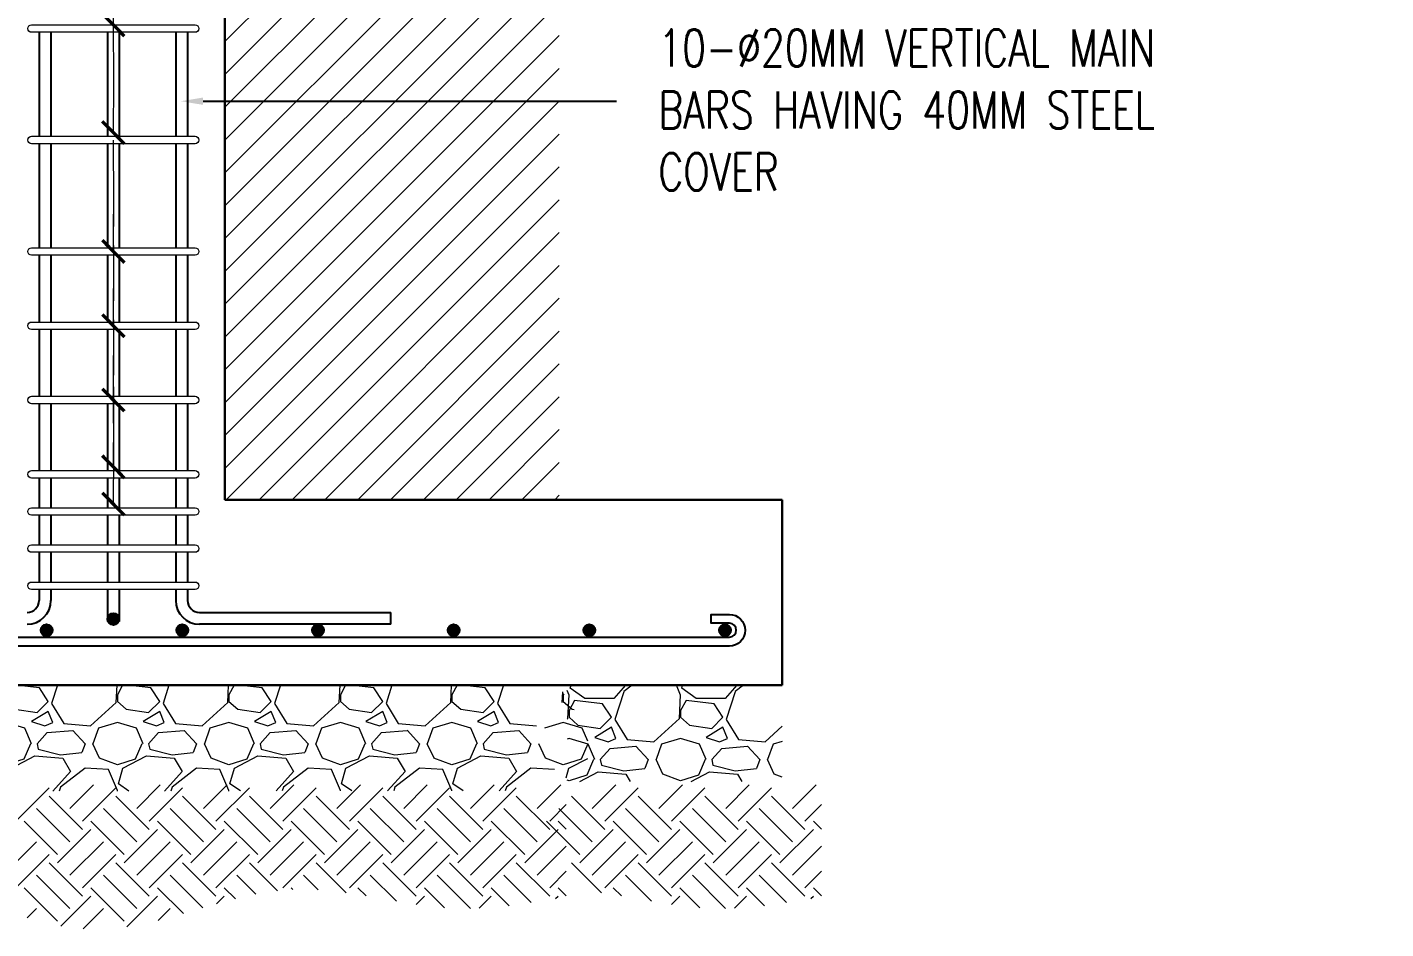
# Model space of a CAD drawing. Header units: millimetres. Extents: x 1634676 to 2610633, y -385676 to -37463.
# Drawn here: x 2100472 to 2102300, y -61127 to -59913 of the extents above; entities that cross this region are included whole.
import ezdxf
from ezdxf import colors
from ezdxf.entities.mleader import LeaderData, LeaderLine
from ezdxf.math import Vec2, Vec3

# ---------------------------------------------------------------- set-up
doc = ezdxf.new("R2010")
doc.units = ezdxf.units.MM
doc.header["$MEASUREMENT"] = 0
doc.linetypes.add('HIDDEN', pattern=[0.375, 0.25, -0.125])
for name, color, linetype, lineweight in [('ST-ANNOT_A', 74, 'Continuous', 20), ('ST-ANNOT_ALeadLines', 250, 'Continuous', 13), ('ST-COL_E', 6, 'Continuous', 30), ('ST-DIM_E', 250, 'Continuous', 13), ('ST-GIRDER_E', 3, 'HIDDEN', 30), ('ST-HATCH_E', 250, 'Continuous', 9), ('ST-STL_E', 5, 'Continuous', 25), ('ST-TIES_E', 14, 'Continuous', 15), ('ST_HATCH_E', 250, 'Continuous', 5)]:
    doc.layers.add(name, color=color, linetype=linetype, lineweight=lineweight)
doc.styles.add('ST_TEXT', font='romans.shx', dxfattribs={"width": 0.75})
doc.styles.get("Standard").update_dxf_attribs({"font": 'GOTHIC.TTF'})
doc.dimstyles.new('ST_D25', dxfattribs={"dimscale": 25, "dimtxt": 2, "dimasz": 1.2, "dimexe": 1.5, "dimexo": 1, "dimgap": 1, "dimtad": 1, "dimdec": 0, "dimzin": 1, "dimdsep": 46, "dimtxsty": 'ST_TEXT', "dimblk": 'OpenIndicator', "dimcen": 1, "dimclrd": 256, "dimclre": 256, "dimclrt": 7, "dimadec": 0, "dimazin": 0, "dimtfac": 1, "dimtdec": 0, "dimtix": 1, "dimtmove": 2, "dimatfit": 3, "dimldrblk": 'OPEN90', "dimfxl": 0.075, "dimlwd": -1, "dimlwe": -1, "dimarcsym": 0})

# ---------------------------------------------------------------- blocks, each defined once
blk = doc.blocks.new('OpenIndicator')
at = {"layer": 'ST-DIM_E'}
h = blk.add_hatch(color=255, dxfattribs=at)
h.paths.add_polyline_path([(0.3500000000000002, 0), (0.3645194722411961, 0, 0.4142135623730951), (2.775557561562891e-16, 0.364519472241196), (2.775557561562891e-16, 0.3500000000000001, -0.4142135623730951)])
h.paths.add_polyline_path([(2.775557561562891e-16, 0.3500000000000001), (2.775557561562891e-16, 0.364519472241196, 0.4142135623730951), (-0.3645194722411955, 0), (-0.3499999999999998, 0, -0.4142135623730953)])
h.paths.add_polyline_path([(1.665334536937735e-16, -0.3499999999999999), (1.665334536937735e-16, -0.3645194722411956, 0.4142135623730951), (0.3645194722411961, 0), (0.3500000000000002, 0, -0.4142135623730949)])
h.paths.add_polyline_path([(-0.3499999999999998, 0), (-0.3645194722411955, 0, 0.4142135623730949), (1.665334536937735e-16, -0.3645194722411956), (1.665334536937735e-16, -0.3499999999999999, -0.4142135623730949)])
at = {"layer": 'ST-DIM_E', "color": 255}
blk.add_line((2.983402616018552e-16, 0.6342797221434002), (1.457489482482074e-16, -0.6342797221434002), dxfattribs=at)
at = {"layer": 'ST-DIM_E', "color": 255, "const_width": 0.01}
blk.add_lwpolyline([(-0.6295341379212689, 0), (0.6295341379212693, 0)], dxfattribs=at)
at = {"layer": 'ST-DIM_E', "color": 255}
for centre, radius in [((3.33066907387547e-16, 1.443384749626027e-16), 0.3645194722411958), ((2.220446049250313e-16, 1.443384749626027e-16), 0.35)]:
    blk.add_circle(centre, radius, dxfattribs=at)

msp = doc.modelspace()

# ---------------------------------------------------------------- hatches: boundary and pattern name
at = {"layer": 'ST-GIRDER_E', "linetype": 'HIDDEN', "ltscale": 2, "true_color": 0xc7c8ca}
h = msp.add_hatch(color=9, dxfattribs=at)
h.dxf.hatch_style = 1
h.paths.add_polyline_path([(2100579.774064545, -60709.80199984874, 1), (2100595.774064545, -60709.80199984874, 1)])
h = msp.add_hatch(color=9, dxfattribs=at)
h.dxf.hatch_style = 1
h.paths.add_polyline_path([(2100489.996286767, -60724.81890836585, 1), (2100505.996286767, -60724.81890836585, 1)])
h = msp.add_hatch(color=9, dxfattribs=at)
h.dxf.hatch_style = 1
h.paths.add_polyline_path([(2100672.551842323, -60724.81890836585, 1), (2100688.551842323, -60724.81890836585, 1)])
h = msp.add_hatch(color=9, dxfattribs=at)
h.dxf.hatch_style = 1
h.paths.add_polyline_path([(2100855.107397878, -60724.81890836585, 1), (2100871.107397878, -60724.81890836585, 1)])
h = msp.add_hatch(color=9, dxfattribs=at)
h.dxf.hatch_style = 1
h.paths.add_polyline_path([(2101037.662953434, -60724.81890836585, 1), (2101053.662953434, -60724.81890836585, 1)])
h = msp.add_hatch(color=9, dxfattribs=at)
h.dxf.hatch_style = 1
h.paths.add_polyline_path([(2101220.218508989, -60724.81890836585, 1), (2101236.218508989, -60724.81890836585, 1)])
h = msp.add_hatch(color=9, dxfattribs=at)
h.dxf.hatch_style = 1
h.paths.add_polyline_path([(2101402.774064545, -60724.81890836585, 1), (2101418.774064545, -60724.81890836585, 1)])
at = {"layer": 'ST-HATCH_E'}
h = msp.add_hatch(dxfattribs=at)
h.set_pattern_fill('GRAVEL', color=256, scale=150, angle=180)
h.set_pattern_definition([(48.012787504, (68284.24749137857, 150171.431846594), (1200.00000000001, 1350), [20.1804, -1997.863207061054]), (4.969740727999996, (68297.74749137857, 150186.431846594), (-1799.999999999996, -150.0000000000051), [34.6302, -3428.388714184499]), (312.510447078, (68332.24749136367, 150189.431846594), (-1500.000000000017, 1649.99999999998), [24.4182, -2417.404889414955]), (87.27368900599998, (68390.74749136367, 150226.9318465978), (-150.000000000004, -3000.000000000003), [31.53569999999975, -3122.033706244331]), (112.833654178, (68392.24749136367, 150258.431846594), (749.999999999998, -1800.000000000004), [30.92324999999985, -3061.405969213226]), (177.273689006, (68380.24749137857, 150286.931846594), (3000.000000000003, -150.0000000000042), [31.5357, -3122.03370624435]), (217.6942404667, (68348.74749136367, 150288.4318465978), (1950, 1499.999999999996), [41.70434999999999, -4128.727282337401]), (252.2553283749, (68315.74749137857, 150262.9318465978), (-1050.000000000005, -3300), [39.3732, -3897.948224522009]), (301.429565615, (68303.74749136367, 150225.431846594), (1200.000000000003, -1949.999999999998), [31.6425, -3132.61096645935]), (355.236358309, (68320.24749136367, 150198.4318465978), (-1649.999999999997, 150.0000000000059), [36.12479999999999, -1770.114386818845]), (42.39743779799998, (68356.24749137857, 150195.4318465978), (1799.999999999995, 1649.999999999996), [46.7172, -4625.006250719234]), (318.814074834, (68242.24749137857, 150228.4318465978), (1050.000000000005, -900), [15.94515, -1578.576721910205]), (351.46923439, (68254.24749137857, 150217.931846594), (-1950, 299.9999999999995), [30.33555, -3003.22671242355]), (45, (68284.24749137857, 150213.4318465978), (3.502244067671177e-14, 149.9999999999899), [21.21315, -190.918884355965]), (23.19859051400003, (68294.74749137857, 150195.4318465978), (-749.9999999999983, -299.9999999999961), [11.4237, -1130.942265879585]), (111.801409486, (68305.24749136367, 150199.931846594), (149.9999999999525, -450.0000000000154), [16.15545, -791.619271070175]), (210.9637565321, (68299.24749137857, 150214.931846594), (-450.000000000008, -299.9999999999969), [26.23935, -848.403434226795]), (341.565051177, (68276.74749136367, 150201.4318465978), (-300.0000000000017, 149.9999999999965), [18.97365, -455.3679990252598]), (196.389540334, (68392.24749136367, 150199.931846594), (-1499.999999999995, -450.0000000000064), [26.58, -2631.42677200041]), (250.3461759419, (68366.74749137857, 150192.4318465978), (600.0000000001833, 1650.00000000051), [22.29915, -2207.61116209785]), (113.1985905139999, (68276.74749136367, 150171.431846594), (299.9999999999955, -749.9999999999986), [22.84725, -1119.518715879585]), (163.610459666, (68267.74749137857, 150192.4318465978), (1499.999999999995, -450.0000000000067), [26.57999999999985, -2631.426772000331]), (159.44395478, (68392.24749136367, 150292.9318465978), (750.0000000000055, -300.0000000000038), [25.632, -1255.968561797625]), (114.775140569, (68368.24749137857, 150301.931846594), (750.0000000000006, -1650), [21.4767, -2126.1964594914]), (246.8014094864, (68275.24749136367, 150321.4318465978), (-299.9999999999973, -749.9999999999955), [22.84725, -1119.518715879585]), (197.3540246363, (68266.24749137857, 150300.4318465978), (1949.999999999996, 599.9999999999942), [25.14465, -2489.313542136]), (249.4439547804, (68348.74749136367, 150321.4318465978), (300.0000000000011, 749.9999999999932), [12.81599999999993, -1268.784561797616]), (281.309932474, (68284.24749137857, 150321.4318465978), (149.9999999999945, -600.0000000000018), [7.6485, -757.20442703892]), (345.963756532, (68285.74749137857, 150313.9318465978), (-449.9999999999938, 150.0000000000003), [30.92325, -587.5425938426552]), (6.009005956999972, (68315.74749137857, 150306.4318465978), (-1500.000000000007, -149.9999999999973), [28.6575, -2837.08847618142]), (123.690067526, (68299.24749137857, 150228.4318465978), (149.999999999998, -299.9999999999979), [21.6333, -519.1993913196001]), (173.1572265869999, (68287.24749137857, 150246.4318465978), (-2550.000000000002, 300.0000000000082), [37.7691, -3739.134393604245]), (240.9453959009, (68249.74749136367, 150250.931846594), (599.9999999999965, 1049.999999999997), [15.4434, -1528.90112114805]), (270, (68242.24749137857, 150237.4318465978), (149.9999999999999, -150), [9, -141]), (300.256437164, (68318.74749136367, 150301.931846594), (-600.0000000000013, 1050.000000000001), [20.8386, -2063.02799841747]), (228.0127875042, (68329.24749137857, 150283.931846594), (-1200, -1349.999999999996), [40.3608, -1977.682807061055]), (180, (68302.24749137857, 150253.931846594), (-150, -150), [39, -111]), (145.3048464690001, (68263.24749136367, 150253.931846594), (-1500.00000000002, 1049.999999999974), [23.7171, -2347.9911451263]), (74.05460409900003, (68243.74749137857, 150267.4318465978), (150.0000000000057, 600.0000000000007), [21.8403, -1070.176183392075]), (27.64597536400002, (68249.74749136367, 150288.4318465978), (2849.999999999993, 1500.000000000007), [35.55975000000001, -3520.42112733891]), (355.42607874, (68281.24749137857, 150304.931846594), (1949.999999999993, -150.0000000000004), [37.61985, -3724.361011195335])])
edge = h.paths.add_edge_path()
edge.add_spline(control_points=[(2101186.585291091, -60933.09648745361), (2101187.263458256, -60924.16694017354), (2101243.835866351, -60918.71846118424), (2101218.855247844, -60844.05270233232), (2101202.420858268, -60823.69767908979), (2101187.774064545, -60798.81890836585)], knot_values=[0.003908863949199546, 0.003908863949199546, 0.003908863949199546, 0.003908863949199546, 0.03072613279724229, 0.09957631433818252, 0.1387455386454375, 0.1387455386454375, 0.1387455386454375, 0.1387455386454375], degree=3, periodic=0)
edge.add_line((2101187.774064545, -60798.81890836585), (2099987.774064544, -60798.81890836766))
edge.add_spline(control_points=[(2099987.774064545, -60798.81890836958), (2099985.312957842, -60812.16595491249), (2099989.176921327, -60846.50775583688), (2099917.269428466, -60894.03720601503), (2099987.804637972, -60917.3900277451), (2099986.28468864, -60937.00117373694)], knot_values=[0, 0, 0, 0, 0.04044106263720304, 0.1024602291277422, 0.1613566514126297, 0.1613566514126297, 0.1613566514126297, 0.1613566514126297], degree=3, periodic=0)
edge.add_line((2099986.521583904, -60933.78392460052), (2099986.628150619, -60941.69366312778))
edge.add_line((2099986.628150631, -60941.69366312999), (2101186.585291093, -60940.99502226769))
h = msp.add_hatch(dxfattribs=at)
h.set_pattern_fill('GRAVEL', color=256, scale=150, angle=180)
h.set_pattern_definition([(48.012787504, (-108, -150), (1200.00000000001, 1350), [20.1804, -1997.863207061055]), (4.969740727999996, (-94.50000000000001, -135), (-1799.999999999996, -150.000000000005), [34.63019999999999, -3428.388714184499]), (312.510447078, (-60.00000000000001, -132), (-1500.000000000017, 1649.99999999998), [24.4182, -2417.404889414955]), (87.27368900599998, (-1.500000000000012, -94.5), (-150.000000000004, -3000.000000000003), [31.5357, -3122.03370624435]), (112.833654178, (-7.715274834628325e-15, -63), (749.9999999999981, -1800.000000000004), [30.92325, -3061.405969213245]), (177.273689006, (-12, -34.5), (3000.000000000003, -150.0000000000042), [31.5357, -3122.03370624435]), (217.6942404667, (-43.50000000000001, -32.99999999999999), (1950, 1499.999999999996), [41.70435, -4128.727282337401]), (252.2553283749, (-76.50000000000001, -58.49999999999999), (-1050.000000000005, -3300), [39.3732, -3897.948224522009]), (301.429565615, (-88.50000000000001, -95.99999999999999), (1200.000000000003, -1949.999999999998), [31.6425, -3132.61096645935]), (355.236358309, (-72.00000000000001, -123), (-1649.999999999997, 150.0000000000059), [36.1248, -1770.114386818845]), (42.39743779799998, (-36.00000000000001, -126), (1799.999999999995, 1649.999999999995), [46.7172, -4625.006250719235]), (318.814074834, (-150, -92.99999999999999), (1050.000000000005, -900.0000000000001), [15.94515, -1578.576721910205]), (351.46923439, (-138, -103.5), (-1950, 299.9999999999995), [30.33555, -3003.22671242355]), (45, (-108, -108), (3.502304735658641e-14, 149.9999999999899), [21.21315, -190.918884355965]), (23.19859051400003, (-97.50000000000001, -126), (-749.9999999999984, -299.9999999999962), [11.4237, -1130.942265879585]), (111.801409486, (-87.00000000000001, -121.5), (149.9999999999525, -450.0000000000154), [16.15545, -791.619271070175]), (210.9637565321, (-93.00000000000001, -106.5), (-450.0000000000081, -299.9999999999969), [26.23935, -848.4034342267948]), (341.565051177, (-115.5, -120), (-300.0000000000017, 149.9999999999965), [18.97365, -455.36799902526]), (196.389540334, (-1.487945860964034e-14, -121.5), (-1499.999999999995, -450.0000000000064), [26.58, -2631.42677200041]), (250.3461759419, (-25.50000000000002, -129), (600.0000000001833, 1650.00000000051), [22.29915, -2207.61116209785]), (113.1985905139999, (-115.5, -150), (299.9999999999955, -749.9999999999986), [22.84725, -1119.518715879585]), (163.610459666, (-124.5, -129), (1499.999999999995, -450.0000000000067), [26.57999999999999, -2631.42677200035]), (159.44395478, (-3.490243377569956e-15, -28.5), (750.0000000000055, -300.0000000000038), [25.632, -1255.968561797625]), (114.775140569, (-24, -19.5), (750.0000000000006, -1650), [21.4767, -2126.1964594914]), (246.8014094864, (-117, 1.432836755002403e-14), (-299.9999999999973, -749.9999999999955), [22.84725, -1119.518715879585]), (197.3540246363, (-126, -20.99999999999999), (1949.999999999997, 599.9999999999942), [25.14465, -2489.313542136]), (249.4439547804, (-43.5, 5.327213576290987e-15), (300.0000000000012, 749.9999999999932), [12.816, -1268.784561797625]), (281.309932474, (-108, 1.322618543079141e-14), (149.9999999999945, -600.0000000000018), [7.6485, -757.20442703892]), (345.963756532, (-106.5, -7.499999999999987), (-449.9999999999938, 150.0000000000003), [30.92325, -587.542593842655]), (6.00900595699997, (-76.5, -14.99999999999999), (-1500.000000000007, -149.9999999999973), [28.6575, -2837.08847618142]), (123.690067526, (-93.00000000000001, -92.99999999999999), (149.9999999999981, -299.9999999999978), [21.6333, -519.1993913196001]), (173.1572265869999, (-105, -74.99999999999999), (-2550.000000000002, 300.0000000000082), [37.7691, -3739.134393604245]), (240.9453959009, (-142.5, -70.49999999999999), (599.9999999999965, 1049.999999999997), [15.4434, -1528.90112114805]), (270, (-150, -84), (149.9999999999999, -150), [9, -141]), (300.256437164, (-73.5, -19.49999999999999), (-600.0000000000013, 1050.000000000001), [20.8386, -2063.02799841747]), (228.0127875042, (-63.00000000000001, -37.49999999999999), (-1200, -1349.999999999996), [40.3608, -1977.682807061055]), (180, (-90.00000000000001, -67.49999999999999), (-150, -150), [39, -111]), (145.3048464690001, (-129, -67.49999999999999), (-1500.00000000002, 1049.999999999974), [23.7171, -2347.9911451263]), (74.05460409900003, (-148.5, -53.99999999999998), (150.0000000000057, 600.0000000000007), [21.8403, -1070.176183392075]), (27.64597536400002, (-142.5, -32.99999999999999), (2849.999999999993, 1500.000000000007), [35.55975, -3520.42112733891]), (355.42607874, (-111, -16.49999999999999), (1949.999999999993, -150.0000000000004), [37.61985, -3724.361011195335])])
h.paths.add_polyline_path([(2101198.447742114, -60798.81890836958), (2101487.774064545, -60798.81890836958), (2101487.774064545, -60928.36241855025), (2101198.447742114, -60928.36241855025)])
at = {"layer": 'ST_HATCH_E'}
h = msp.add_hatch(dxfattribs=at)
h.set_pattern_fill('ANSI31', color=256, scale=250, style=0)
h.set_pattern_definition([(45, (877894.674075728, 270561.303669863), (-22.09708691207961, 22.09708691207961), [])])
edge = h.paths.add_edge_path()
edge.add_line((2102299.912869107, -59279.47700333438), (2101265.448994163, -59279.47700333438))
edge.add_line((2101265.448994163, -59279.47700333438), (2101265.448994163, -59158.97760426946))
edge.add_line((2101265.448994163, -59158.97760426946), (2100737.774064545, -59158.97760426946))
edge.add_line((2100737.774064545, -59158.97760426946), (2100737.774064545, -59498.81890836958))
edge.add_line((2100737.774064545, -59498.81890836958), (2101187.774064546, -59498.81890836958))
edge.add_spline(control_points=[(2101187.774064545, -59498.81890836987), (2101212.906888211, -59492.76656683558), (2101250.975198158, -59457.21035479353), (2101335.471056813, -59511.3402070197), (2101409.171668689, -59485.78748544364), (2101490.803889045, -59487.98313601501), (2101534.502269167, -59535.52634202945), (2101594.278106996, -59501.83202392771), (2101669.470729901, -59511.04064887494), (2101659.169899289, -59457.55514685297), (2101752.735891054, -59484.90169311094), (2101817.395688118, -59504.54180428793), (2101912.766897833, -59488.4868543247), (2101987.240731363, -59515.60764081636), (2102021.470115759, -59451.30625944934), (2102066.314964407, -59487.97815185296), (2102097.449198463, -59487.22956228512), (2102111.198059395, -59486.40525076684), (2102130.120357346, -59492.43425169564), (2102145.101266833, -59467.76512698212), (2102183.833367081, -59469.05593179021), (2102203.536997034, -59510.87049616862), (2102245.5079623, -59483.67078872712), (2102271.311736419, -59481.24530510441), (2102282.705395929, -59481.80233971134)], knot_values=[1136.091364626302, 1136.091364626302, 1136.091364626302, 1136.091364626302, 1214.408620471327, 1259.063306950544, 1408.518627246422, 1427.840525596296, 1502.527181338557, 1560.527810132752, 1631.394195242508, 1645.434196662856, 1694.320819457294, 1814.426154161562, 1908.009975845218, 1975.763648985644, 2010.318082004943, 2084.297017287531, 2091.281893104849, 2103.852667462149, 2126.804752232168, 2139.779227949254, 2182.388458950137, 2211.01870451453, 2255.71215242042, 2293.824636645049, 2293.824636645049, 2293.824636645049, 2293.824636645049], weights=[1, 1, 1, 1, 1, 1, 1, 1, 1, 1, 1, 1, 1, 1, 1, 1, 1, 1, 1, 1, 1, 1, 1, 1, 1], degree=3, periodic=0)
edge.add_line((2101496.296997528, -59498.81890836993), (2101657.674446214, -59498.81890836993))
edge.add_spline(control_points=[(2101187.774064545, -59498.81890836987), (2101212.906888211, -59492.76656683558), (2101250.975198158, -59457.21035479353), (2101335.471056813, -59511.3402070197), (2101409.171668689, -59485.78748544364), (2101490.803889045, -59487.98313601501), (2101534.502269167, -59535.52634202945), (2101594.278106996, -59501.83202392771), (2101669.470729901, -59511.04064887494), (2101659.169899289, -59457.55514685297), (2101752.735891054, -59484.90169311094), (2101817.395688118, -59504.54180428793), (2101912.766897833, -59488.4868543247), (2101987.240731363, -59515.60764081636), (2102021.470115759, -59451.30625944934), (2102066.314964407, -59487.97815185296), (2102097.449198463, -59487.22956228512), (2102111.198059395, -59486.40525076684), (2102130.120357346, -59492.43425169564), (2102145.101266833, -59467.76512698212), (2102183.833367081, -59469.05593179021), (2102203.536997034, -59510.87049616862), (2102245.5079623, -59483.67078872712), (2102271.311736419, -59481.24530510441), (2102282.705395929, -59481.80233971134)], knot_values=[1136.091364626302, 1136.091364626302, 1136.091364626302, 1136.091364626302, 1214.408620471327, 1259.063306950544, 1408.518627246422, 1427.840525596296, 1502.527181338557, 1560.527810132752, 1631.394195242508, 1645.434196662856, 1694.320819457294, 1814.426154161562, 1908.009975845218, 1975.763648985644, 2010.318082004943, 2084.297017287531, 2091.281893104849, 2103.852667462149, 2126.804752232168, 2139.779227949254, 2182.388458950137, 2211.01870451453, 2255.71215242042, 2293.824636645049, 2293.824636645049, 2293.824636645049, 2293.824636645049], weights=[1, 1, 1, 1, 1, 1, 1, 1, 1, 1, 1, 1, 1, 1, 1, 1, 1, 1, 1, 1, 1, 1, 1, 1, 1], degree=3, periodic=0)
edge.add_line((2101930.510169758, -59498.81890836993), (2101989.531340409, -59498.81890836993))
edge.add_spline(control_points=[(2101187.774064545, -59498.81890836987), (2101212.906888211, -59492.76656683558), (2101250.975198158, -59457.21035479353), (2101335.471056813, -59511.3402070197), (2101409.171668689, -59485.78748544364), (2101490.803889045, -59487.98313601501), (2101534.502269167, -59535.52634202945), (2101594.278106996, -59501.83202392771), (2101669.470729901, -59511.04064887494), (2101659.169899289, -59457.55514685297), (2101752.735891054, -59484.90169311094), (2101817.395688118, -59504.54180428793), (2101912.766897833, -59488.4868543247), (2101987.240731363, -59515.60764081636), (2102021.470115759, -59451.30625944934), (2102066.314964407, -59487.97815185296), (2102097.449198463, -59487.22956228512), (2102111.198059395, -59486.40525076684), (2102130.120357346, -59492.43425169564), (2102145.101266833, -59467.76512698212), (2102183.833367081, -59469.05593179021), (2102203.536997034, -59510.87049616862), (2102245.5079623, -59483.67078872712), (2102271.311736419, -59481.24530510441), (2102282.705395929, -59481.80233971134)], knot_values=[1136.091364626302, 1136.091364626302, 1136.091364626302, 1136.091364626302, 1214.408620471327, 1259.063306950544, 1408.518627246422, 1427.840525596296, 1502.527181338557, 1560.527810132752, 1631.394195242508, 1645.434196662856, 1694.320819457294, 1814.426154161562, 1908.009975845218, 1975.763648985644, 2010.318082004943, 2084.297017287531, 2091.281893104849, 2103.852667462149, 2126.804752232168, 2139.779227949254, 2182.388458950137, 2211.01870451453, 2255.71215242042, 2293.824636645049, 2293.824636645049, 2293.824636645049, 2293.824636645049], weights=[1, 1, 1, 1, 1, 1, 1, 1, 1, 1, 1, 1, 1, 1, 1, 1, 1, 1, 1, 1, 1, 1, 1, 1, 1], degree=3, periodic=0)
edge.add_line((2102205.206468047, -59498.81890836993), (2102299.912869107, -59498.81890836993))
edge.add_line((2102299.912869107, -59498.81890836993), (2102299.912869107, -59279.47700333438))
h.paths.add_polyline_path([(2101187.774064545, -59498.81890836958), (2100737.774064545, -59498.81890836958), (2100737.774064545, -60012.69647496421), (2101044.880015422, -60012.69647496421), (2101187.774064545, -60012.69647496421)])
h.paths.add_polyline_path([(2101265.448994163, -59001.97648890869), (2100737.774064545, -59001.97648890869), (2100737.774064545, -59158.97760426946), (2101265.448994163, -59158.97760426946)])
h.paths.add_polyline_path([(2101187.774064545, -60012.69647496421), (2101044.880015422, -60012.69647496421), (2100737.774064545, -60012.69647496421), (2100737.774064545, -60549.12922093499), (2101187.774064545, -60549.12922093499)])
h.paths.add_polyline_path([(2101320.844044766, -59291.97700333432), (2102272.629759052, -59291.97700333432), (2102272.629759052, -59050.3103366677), (2101320.844044766, -59050.3103366677)], flags=9)

# ---------------------------------------------------------------- linework, layer by layer
at = {"layer": 'ST-COL_E'}
for p, q in [((2100737.774064545, -60549.12922093499), (2100737.774064545, -58426.27966725657)), ((2100737.774064545, -60549.12922093499), (2101487.774064545, -60549.12922093498)), ((2101487.774064545, -60798.81890836585), (2101487.774064545, -60549.12922093499)), ((2099687.774064545, -60798.81890836958), (2101487.774064545, -60798.81890836493))]:
    msp.add_line(p, q, dxfattribs=at)
at = {"layer": 'ST-HATCH_E', "ltscale": 100}
for p, q in [((2100456.48035932, -60981.66814301762), (2100501.381639931, -60936.76686241332)), ((2100546.282920528, -60992.89346317056), (2100501.381639931, -60947.99218256254)), ((2100529.444940317, -60964.83016279194), (2100561.1804864, -60933.09461670223)), ((2100546.282920528, -60981.66814301762), (2100591.18420114, -60936.76686241332)), ((2100636.085481752, -60992.89346317056), (2100591.18420114, -60947.99218256254)), ((2100619.247501526, -60964.83016279194), (2100650.983047608, -60933.09461670223)), ((2100636.085481752, -60981.66814301762), (2100680.986762349, -60936.76686241332)), ((2100725.88804296, -60992.89346317056), (2100680.986762349, -60947.99218256254)), ((2100709.050062735, -60964.83016279194), (2100740.785608817, -60933.09461670223)), ((2100725.88804296, -60981.66814301762), (2100770.789323557, -60936.76686241332)), ((2100815.690604169, -60992.89346317056), (2100770.789323557, -60947.99218256254)), ((2100798.852623943, -60964.83016279194), (2100830.58817004, -60933.09461670223)), ((2100815.690604169, -60981.66814301762), (2100860.591884766, -60936.76686241332)), ((2100905.493165378, -60992.89346317056), (2100860.591884766, -60947.99218256254)), ((2100888.655185152, -60964.83016279194), (2100920.390731249, -60933.09461670223)), ((2100905.493165378, -60981.66814301762), (2100950.394445989, -60936.76686241332)), ((2100995.295726586, -60992.89346317056), (2100950.394445989, -60947.99218256254)), ((2100978.457746375, -60964.83016279194), (2101010.193292458, -60933.09461670223)), ((2100995.295726586, -60981.66814301762), (2101040.197007198, -60936.76686241332)), ((2101085.098287795, -60992.89346317056), (2101040.197007198, -60947.99218256254)), ((2101068.260307584, -60964.83016279194), (2101099.995853666, -60933.09461670223)), ((2101085.098287795, -60981.66814301762), (2101129.999568406, -60936.76686241332)), ((2101174.900849018, -60992.89346317056), (2101129.999568406, -60947.99218256254)), ((2101158.062868793, -60964.83016279194), (2101189.798414875, -60933.09461670223)), ((2101248.993165378, -60992.89346317056), (2101204.091884766, -60947.99218256254)), ((2101232.155185152, -60964.83016279194), (2101263.890731249, -60933.09461670223)), ((2101248.993165378, -60981.66814301762), (2101293.894445989, -60936.76686241332)), ((2101338.795726586, -60992.89346317056), (2101293.894445989, -60947.99218256254)), ((2101321.957746375, -60964.83016279194), (2101353.693292458, -60933.09461670223)), ((2101338.795726586, -60981.66814301762), (2101383.697007198, -60936.76686241332)), ((2101428.598287795, -60992.89346317056), (2101383.697007198, -60947.99218256254)), ((2101411.760307584, -60964.83016279194), (2101443.495853666, -60933.09461670223)), ((2101428.598287795, -60981.66814301762), (2101473.499568406, -60936.76686241332)), ((2101518.400849018, -60992.89346317056), (2101473.499568406, -60947.99218256254)), ((2101501.562868793, -60964.83016279194), (2101533.298414875, -60933.09461670223)), ((2100529.444940317, -61009.73144339625), (2100484.543659706, -60964.83016279194)), ((2100619.247501526, -61009.73144339625), (2100574.346220914, -60964.83016279194)), ((2100709.050062735, -61009.73144339625), (2100664.148782138, -60964.83016279194)), ((2100798.852623943, -61009.73144339625), (2100753.951343346, -60964.83016279194)), ((2100888.655185152, -61009.73144339625), (2100843.753904555, -60964.83016279194)), ((2100978.457746375, -61009.73144339625), (2100933.556465764, -60964.83016279194)), ((2101068.260307584, -61009.73144339625), (2101023.359026972, -60964.83016279194)), ((2101158.062868793, -61009.73144339625), (2101113.161588181, -60964.83016279194)), ((2101174.900849018, -60981.66814301762), (2101197.030159701, -60959.53883232403)), ((2101232.155185152, -61009.73144339625), (2101187.253904555, -60964.83016279194)), ((2101321.957746375, -61009.73144339625), (2101277.056465764, -60964.83016279194)), ((2101411.760307584, -61009.73144339625), (2101366.859026972, -60964.83016279194)), ((2101501.562868793, -61009.73144339625), (2101456.661588181, -60964.83016279194)), ((2101518.400849018, -60981.66814301762), (2101540.530159701, -60959.53883232403)), ((2100512.606960077, -61026.56942362193), (2100467.70567948, -60981.66814301762)), ((2100602.409521285, -61026.56942362193), (2100557.508240689, -60981.66814301762)), ((2100692.212082509, -61026.56942362193), (2100647.310801897, -60981.66814301762)), ((2100782.014643718, -61026.56942362193), (2100737.113363106, -60981.66814301762)), ((2100871.817204926, -61026.56942362193), (2100826.915924314, -60981.66814301762)), ((2100961.619766135, -61026.56942362193), (2100916.718485523, -60981.66814301762)), ((2101051.422327343, -61026.56942362193), (2101006.521046747, -60981.66814301762)), ((2101141.224888552, -61026.56942362193), (2101096.323607955, -60981.66814301762)), ((2101215.317204926, -61026.56942362193), (2101170.415924314, -60981.66814301762)), ((2101197.030159701, -60992.57213355828), (2101186.126169164, -60981.66814301762)), ((2101305.119766135, -61026.56942362193), (2101260.218485523, -60981.66814301762)), ((2101394.922327343, -61026.56942362193), (2101350.021046747, -60981.66814301762)), ((2101484.724888552, -61026.56942362193), (2101439.823607955, -60981.66814301762)), ((2101540.530159701, -60992.57213355828), (2101529.626169164, -60981.66814301762)), ((2100512.606960077, -61037.79474377487), (2100557.508240689, -60992.89346317056)), ((2100602.409521285, -61037.79474377487), (2100647.310801897, -60992.89346317056)), ((2100692.212082509, -61037.79474377487), (2100737.113363106, -60992.89346317056)), ((2100782.014643718, -61037.79474377487), (2100826.915924314, -60992.89346317056)), ((2100871.817204926, -61037.79474377487), (2100916.718485523, -60992.89346317056)), ((2100961.619766135, -61037.79474377487), (2101006.521046747, -60992.89346317056)), ((2101051.422327343, -61037.79474377487), (2101096.323607955, -60992.89346317056)), ((2101141.224888552, -61037.79474377487), (2101186.126169164, -60992.89346317056)), ((2101215.317204926, -61037.79474377487), (2101260.218485523, -60992.89346317056)), ((2101305.119766135, -61037.79474377487), (2101350.021046747, -60992.89346317056)), ((2101394.922327343, -61037.79474377487), (2101439.823607955, -60992.89346317056)), ((2101484.724888552, -61037.79474377487), (2101529.626169164, -60992.89346317056)), ((2100439.642379109, -61054.63272399682), (2100484.543659706, -61009.73144339625)), ((2100529.444940317, -61054.63272399682), (2100574.346220914, -61009.73144339625)), ((2100619.247501526, -61054.63272399682), (2100664.148782138, -61009.73144339625)), ((2100709.050062735, -61054.63272399682), (2100753.951343346, -61009.73144339625)), ((2100798.852623943, -61054.63272399682), (2100843.753904555, -61009.73144339625)), ((2100888.655185152, -61054.63272399682), (2100933.556465764, -61009.73144339625)), ((2100978.457746375, -61054.63272399682), (2101023.359026972, -61009.73144339625)), ((2101068.260307584, -61054.63272399682), (2101113.161588181, -61009.73144339625)), ((2101158.062868793, -61054.63272399682), (2101197.030159701, -61015.66543308127)), ((2101232.155185152, -61054.63272399682), (2101277.056465764, -61009.73144339625)), ((2101321.957746375, -61054.63272399682), (2101366.859026972, -61009.73144339625)), ((2101411.760307584, -61054.63272399682), (2101456.661588181, -61009.73144339625)), ((2101501.562868793, -61054.63272399682), (2101540.530159701, -61015.66543308127)), ((2100456.48035932, -61071.47070422623), (2100501.381639931, -61026.56942362193)), ((2100546.282920528, -61082.69602437544), (2100501.381639931, -61037.79474377487)), ((2100546.282920528, -61071.47070422623), (2100591.18420114, -61026.56942362193)), ((2100636.085481752, -61082.69602437544), (2100591.18420114, -61037.79474377487)), ((2100636.085481752, -61071.47070422623), (2100680.986762349, -61026.56942362193)), ((2100725.88804296, -61082.69602437544), (2100680.986762349, -61037.79474377487)), ((2100725.88804296, -61071.47070422623), (2100770.789323557, -61026.56942362193)), ((2100808.45204163, -61075.45746183995), (2100770.789323557, -61037.79474377487)), ((2100815.690604169, -61071.47070422623), (2100860.591884766, -61026.56942362193)), ((2100901.188709859, -61078.39156885672), (2100860.591884766, -61037.79474377487)), ((2100905.493165378, -61071.47070422623), (2100950.394445989, -61026.56942362193)), ((2100995.295726586, -61082.69602437544), (2100950.394445989, -61037.79474377487)), ((2100995.295726586, -61071.47070422623), (2101040.197007198, -61026.56942362193)), ((2101085.098287795, -61082.69602437544), (2101040.197007198, -61037.79474377487)), ((2101085.098287795, -61071.47070422623), (2101129.999568406, -61026.56942362193)), ((2101174.900849018, -61082.69602437544), (2101129.999568406, -61037.79474377487)), ((2101244.688709859, -61078.39156885672), (2101204.091884766, -61037.79474377487)), ((2101248.993165378, -61071.47070422623), (2101293.894445989, -61026.56942362193)), ((2101338.795726586, -61082.69602437544), (2101293.894445989, -61037.79474377487)), ((2101338.795726586, -61071.47070422623), (2101383.697007198, -61026.56942362193)), ((2101428.598287795, -61082.69602437544), (2101383.697007198, -61037.79474377487)), ((2101428.598287795, -61071.47070422623), (2101473.499568406, -61026.56942362193)), ((2101518.400849018, -61082.69602437544), (2101473.499568406, -61037.79474377487)), ((2100529.444940317, -61099.53400460485), (2100484.543659706, -61054.63272399682)), ((2100619.247501526, -61099.53400460485), (2100574.346220914, -61054.63272399682)), ((2100708.082726527, -61098.5666684084), (2100664.148782138, -61054.63272399682)), ((2100779.382006321, -61080.06338698644), (2100753.951343346, -61054.63272399682)), ((2100863.501481522, -61074.38030097116), (2100843.753904555, -61054.63272399682)), ((2100968.564134721, -61089.64039295394), (2100933.556465764, -61054.63272399682)), ((2101068.134702403, -61099.40839943517), (2101023.359026972, -61054.63272399682)), ((2101150.052000541, -61091.52313637215), (2101113.161588181, -61054.63272399682)), ((2101174.900849018, -61071.47070422623), (2101197.030159701, -61049.34139353264)), ((2101312.064134721, -61089.64039295394), (2101277.056465764, -61054.63272399682)), ((2101411.634702403, -61099.40839943517), (2101366.859026972, -61054.63272399682)), ((2101493.552000541, -61091.52313637215), (2101456.661588181, -61054.63272399682)), ((2101518.400849018, -61071.47070422623), (2101540.530159701, -61049.34139353264)), ((2100512.606960077, -61116.37198483053), (2100467.70567948, -61071.47070422623)), ((2100602.409521285, -61116.37198483053), (2100557.508240689, -61071.47070422623)), ((2100682.058921102, -61106.21882342402), (2100647.310801897, -61071.47070422623)), ((2100751.958911438, -61086.31625255052), (2100737.113363106, -61071.47070422623)), ((2100829.285533834, -61073.84031373489), (2100826.915924314, -61071.47070422623)), ((2100927.796767417, -61082.54898610938), (2100916.718485523, -61071.47070422623)), ((2101033.390049357, -61098.33970684413), (2101006.521046747, -61071.47070422623)), ((2101120.4857581, -61095.63285437081), (2101096.323607955, -61071.47070422623)), ((2101197.030159701, -61082.37469477061), (2101186.126169164, -61071.47070422623)), ((2101271.296767417, -61082.54898610938), (2101260.218485523, -61071.47070422623)), ((2101376.890049357, -61098.33970684413), (2101350.021046747, -61071.47070422623)), ((2101463.9857581, -61095.63285437081), (2101439.823607955, -61071.47070422623)), ((2101540.530159701, -61082.37469477061), (2101529.626169164, -61071.47070422623)), ((2100517.188934091, -61123.01533098001), (2100557.508240689, -61082.69602437544)), ((2100605.753380615, -61124.25344566483), (2100647.310801897, -61082.69602437544)), ((2100726.630573932, -61093.17881355289), (2100737.113363106, -61082.69602437544)), ((2100995.277046699, -61093.94002442289), (2101006.521046747, -61082.69602437544)), ((2101079.96479303, -61099.05483928922), (2101096.323607955, -61082.69602437544)), ((2101182.753114093, -61086.06907945353), (2101186.126169164, -61082.69602437544)), ((2101338.777046699, -61093.94002442289), (2101350.021046747, -61082.69602437544)), ((2101423.46479303, -61099.05483928922), (2101439.823607955, -61082.69602437544)), ((2101526.253114093, -61086.06907945353), (2101529.626169164, -61082.69602437544)), ((2100471.892740507, -61112.18492381129), (2100484.543659706, -61099.53400460485)), ((2100547.076631416, -61126.80359410349), (2100574.346220914, -61099.53400460485)), ((2100648.184234951, -61115.49855178822), (2100664.148782138, -61099.53400460485))]:
    msp.add_line(p, q, dxfattribs=at)
at = {"layer": 'ST-STL_E'}
for p, q in [((2100487.774064545, -59919.9446696252), (2100487.774064545, -60059.9446696252)), ((2100503.774064545, -59919.9446696252), (2100503.774064545, -60059.9446696252)), ((2100579.774064545, -59919.9446696252), (2100579.774064545, -60059.9446696252)), ((2100595.774064545, -59919.9446696252), (2100595.774064545, -60059.9446696252)), ((2100671.774064545, -59919.9446696252), (2100671.774064545, -60059.9446696252)), ((2100687.774064545, -59919.9446696252), (2100687.774064545, -60059.9446696252)), ((2100487.774064545, -60069.9446696252), (2100487.774064545, -60209.94466962892)), ((2100503.774064545, -60069.9446696252), (2100503.774064545, -60209.94466962892)), ((2100579.774064545, -60069.9446696252), (2100579.774064545, -60209.94466962892)), ((2100595.774064545, -60069.9446696252), (2100595.774064545, -60209.94466962892)), ((2100671.774064545, -60069.9446696252), (2100671.774064545, -60209.94466962892)), ((2100687.774064545, -60069.9446696252), (2100687.774064545, -60209.94466962892)), ((2100487.774064545, -60219.9446696252), (2100487.774064545, -60309.9446696252)), ((2100503.774064545, -60219.9446696252), (2100503.774064545, -60309.9446696252)), ((2100579.774064545, -60219.9446696252), (2100579.774064545, -60309.9446696252)), ((2100595.774064545, -60219.9446696252), (2100595.774064545, -60309.9446696252)), ((2100671.774064545, -60219.9446696252), (2100671.774064545, -60309.9446696252)), ((2100687.774064545, -60219.9446696252), (2100687.774064545, -60309.9446696252)), ((2100487.774064545, -60319.9446696252), (2100487.774064545, -60409.9446696252)), ((2100503.774064545, -60319.9446696252), (2100503.774064545, -60409.9446696252)), ((2100579.774064545, -60319.9446696252), (2100579.774064545, -60409.9446696252)), ((2100595.774064545, -60319.9446696252), (2100595.774064545, -60409.9446696252)), ((2100671.774064545, -60319.9446696252), (2100671.774064545, -60409.9446696252)), ((2100687.774064545, -60319.9446696252), (2100687.774064545, -60409.9446696252)), ((2100487.774064545, -60419.9446696252), (2100487.774064545, -60509.9446696252)), ((2100503.774064545, -60419.9446696252), (2100503.774064545, -60509.9446696252)), ((2100579.774064545, -60419.9446696252), (2100579.774064545, -60509.9446696252)), ((2100595.774064545, -60419.9446696252), (2100595.774064545, -60509.9446696252)), ((2100671.774064545, -60419.9446696252), (2100671.774064545, -60509.9446696252)), ((2100687.774064545, -60419.9446696252), (2100687.774064545, -60509.9446696252)), ((2100487.774064545, -60519.9446696252), (2100487.774064545, -60559.9446696252)), ((2100503.774064545, -60519.9446696252), (2100503.774064545, -60559.9446696252)), ((2100579.774064545, -60519.9446696252), (2100579.774064545, -60559.9446696252)), ((2100595.774064545, -60519.9446696252), (2100595.774064545, -60559.9446696252)), ((2100671.774064545, -60519.9446696252), (2100671.774064545, -60559.9446696252)), ((2100687.774064545, -60519.9446696252), (2100687.774064545, -60559.9446696252)), ((2100487.774064545, -60569.9446696252), (2100487.774064545, -60609.9446696252)), ((2100503.774064545, -60569.9446696252), (2100503.774064545, -60609.9446696252)), ((2100579.774064545, -60569.9446696252), (2100579.774064545, -60609.9446696252)), ((2100595.774064545, -60569.9446696252), (2100595.774064545, -60609.9446696252)), ((2100671.774064545, -60569.9446696252), (2100671.774064545, -60609.9446696252)), ((2100687.774064545, -60569.9446696252), (2100687.774064545, -60609.9446696252)), ((2100487.774064545, -60619.94466962892), (2100487.774064545, -60659.9446696252)), ((2100503.774064545, -60619.94466962892), (2100503.774064545, -60659.9446696252)), ((2100579.774064545, -60619.94466962892), (2100579.774064545, -60659.9446696252)), ((2100595.774064545, -60619.94466962892), (2100595.774064545, -60659.9446696252)), ((2100671.774064545, -60619.94466962892), (2100671.774064545, -60659.9446696252)), ((2100687.774064545, -60619.94466962892), (2100687.774064545, -60659.9446696252)), ((2100487.774064545, -60669.9446696252), (2100487.774064545, -60684.81890836585)), ((2100503.774064545, -60669.9446696252), (2100503.774064545, -60684.81890836585)), ((2100579.774064545, -60669.9446696252), (2100579.774064545, -60713.0726817273)), ((2100595.774064545, -60669.9446696252), (2100595.774064545, -60713.0726817273)), ((2100671.774064545, -60669.9446696252), (2100671.774064545, -60684.81890836585)), ((2100687.774064545, -60669.9446696252), (2100687.774064545, -60684.81890836585)), ((2100703.774064545, -60700.81890836585), (2100961.157846142, -60700.81890836585)), ((2100961.157846142, -60716.81890836585), (2100961.157846142, -60700.81890836585)), ((2100961.157846142, -60716.81890836585), (2100703.774064545, -60716.81890836585))]:
    msp.add_line(p, q, dxfattribs=at)
msp.add_lwpolyline([(2099761.767799769, -60715.48083209846, 0.9999999999999999), (2099761.767799769, -60734.20069382939), (2101416.599645693, -60734.20069382939, 0.9999999999999999), (2101416.599645693, -60715.48083209846), (2101392.143161271, -60715.48083209846), (2101392.143161271, -60703.48083209846), (2101416.599645693, -60703.48083209846, -0.9999999999999999), (2101416.599645693, -60746.20069382567), (2099761.767799769, -60746.20069382567, -0.9999999999999999), (2099761.767799769, -60703.48083209846), (2099786.224284191, -60703.48083209846), (2099786.224284191, -60715.48083209846)], format="xyb", close=True, dxfattribs=at)
for centre in [(2100587.774064545, -60709.80199984874), (2100497.996286767, -60724.81890836585), (2100680.551842323, -60724.81890836585), (2100863.107397878, -60724.81890836585), (2101045.662953434, -60724.81890836585), (2101228.218508989, -60724.81890836585), (2101410.774064545, -60724.81890836585)]:
    msp.add_circle(centre, 8, dxfattribs=at)
for centre, radius, start, end in [((2100471.774064545, -60684.81890836585), 16, 270, 0), ((2100471.774064545, -60684.81890836585), 32, 270, 0), ((2100703.774064545, -60684.81890836585), 32, 180, 270), ((2100703.774064545, -60684.81890836585), 16, 180, 270)]:
    msp.add_arc(centre, radius, start, end, dxfattribs=at)
at = {"layer": 'ST-TIES_E'}
for points in [[(2100477.774064545, -59909.9446696252), (2100697.774064545, -59909.9446696252, -0.9999999999999999), (2100697.774064545, -59919.9446696252), (2100477.774064545, -59919.9446696252, -0.9999999999999999)], [(2100477.774064545, -60059.9446696252), (2100697.774064545, -60059.9446696252, -0.9999999999999999), (2100697.774064545, -60069.9446696252), (2100477.774064545, -60069.9446696252, -0.9999999999999999)], [(2100477.774064545, -60209.9446696252), (2100697.774064545, -60209.9446696252, -0.9999999999999999), (2100697.774064545, -60219.9446696252), (2100477.774064545, -60219.9446696252, -0.9999999999999999)], [(2100477.774064545, -60309.9446696252), (2100697.774064545, -60309.9446696252, -0.9999999999999999), (2100697.774064545, -60319.9446696252), (2100477.774064545, -60319.9446696252, -0.9999999999999999)], [(2100477.774064545, -60409.9446696252), (2100697.774064545, -60409.9446696252, -0.9999999999999999), (2100697.774064545, -60419.9446696252), (2100477.774064545, -60419.9446696252, -0.9999999999999999)], [(2100477.774064545, -60509.9446696252), (2100697.774064545, -60509.9446696252, -0.9999999999999999), (2100697.774064545, -60519.9446696252), (2100477.774064545, -60519.9446696252, -0.9999999999999999)], [(2100477.774064545, -60559.9446696252), (2100697.774064545, -60559.9446696252, -0.9999999999999999), (2100697.774064545, -60569.9446696252), (2100477.774064545, -60569.9446696252, -0.9999999999999999)], [(2100477.774064545, -60609.94466962892), (2100697.774064545, -60609.94466962892, -0.9999999999999999), (2100697.774064545, -60619.94466962892), (2100477.774064545, -60619.94466962892, -0.9999999999999999)], [(2100477.774064545, -60659.9446696252), (2100697.774064545, -60659.9446696252, -0.9999999999999999), (2100697.774064545, -60669.9446696252), (2100477.774064545, -60669.9446696252, -0.9999999999999999)]]:
    msp.add_lwpolyline(points, format="xyb", close=True, dxfattribs=at)

# ---------------------------------------------------------------- texts
at = {"layer": 'ST-ANNOT_A', "insert": (2101320.954965014, -60024.44713658548), "char_height": 50, "attachment_point": 4, "style": 'ST_TEXT'}
msp.add_mtext_dynamic_manual_height_columns('10-%%C20MM VERTICAL MAIN BARS HAVING 40MM STEEL COVER', width=854.2720430956304, gutter_width=1, heights=[0], dxfattribs=at)

# ---------------------------------------------------------------- leaders
at = {"layer": 'ST-ANNOT_ALeadLines'}
for points in [[(2100587.774064545, -59909.9446696252), (2100588.39776804, -59843.33484517457), (2100587.774064545, -59759.9446696252)], [(2100587.774064545, -60054.9446696252), (2100588.39776804, -59988.33484517457), (2100587.774064545, -59904.9446696252)], [(2100587.774064545, -60214.9446696252), (2100588.39776804, -60148.33484517457), (2100587.774064545, -60064.9446696252)], [(2100587.774064545, -60314.9446696252), (2100588.39776804, -60248.33484517457), (2100587.774064545, -60164.9446696252)], [(2100587.774064545, -60414.9446696252), (2100588.39776804, -60348.33484517457), (2100587.774064545, -60264.9446696252)], [(2100587.774064545, -60504.9446696252), (2100588.39776804, -60438.33484517457), (2100587.774064545, -60354.9446696252)], [(2100587.774064545, -60554.9446696252), (2100588.39776804, -60488.33484517457), (2100587.774064545, -60404.9446696252)]]:
    msp.add_leader(points, dimstyle='ST_D25', override={"dimldrblk": 'ArchTick'}, dxfattribs=at)
ml = msp.add_multileader_mtext('Standard', dxfattribs=at)
ml.set_content('', color=256)
ml.set_leader_properties()
ml.build(insert=Vec2(0, 0))
ml.multileader.update_dxf_attribs({"dogleg_length": 0.36, "arrow_head_size": 30})
ctx = ml.context
ctx.base_point, ctx.char_height, ctx.arrow_head_size, ctx.landing_gap_size, ctx.plane_origin = Vec3(2101264.700799457, -60012.69647496421), 180, 30, 90, Vec3(2102461.180082265, -60032.95869130123)
notes = []
notes.append((ctx, [(0, (1, 1, 0), (2101044.880015422, -60012.69647496421), (1, 0), 219.8207840355192, [(0, [(2100678.598502297, -60012.69647496421)], 0, [])])]))
ctx.mtext.insert, ctx.mtext.flow_direction = Vec3(2101354.700799469, -59922.69647496421), 5
for ctx, leaders in notes:
    for number, flags, end, landing, length, lines in leaders:
        leader = LeaderData()
        leader.index, (leader.has_last_leader_line, leader.has_dogleg_vector, leader.attachment_direction) = number, flags
        leader.last_leader_point, leader.dogleg_vector, leader.dogleg_length = Vec3(end), Vec3(landing), length
        for number, points, colour, breaks in lines:
            line = LeaderLine()
            line.index, line.vertices, line.color, line.breaks = number, Vec3.list(points), colors.encode_raw_color(colour), breaks
            leader.lines.append(line)
        ctx.leaders.append(leader)

doc.saveas('drawing.dxf')
